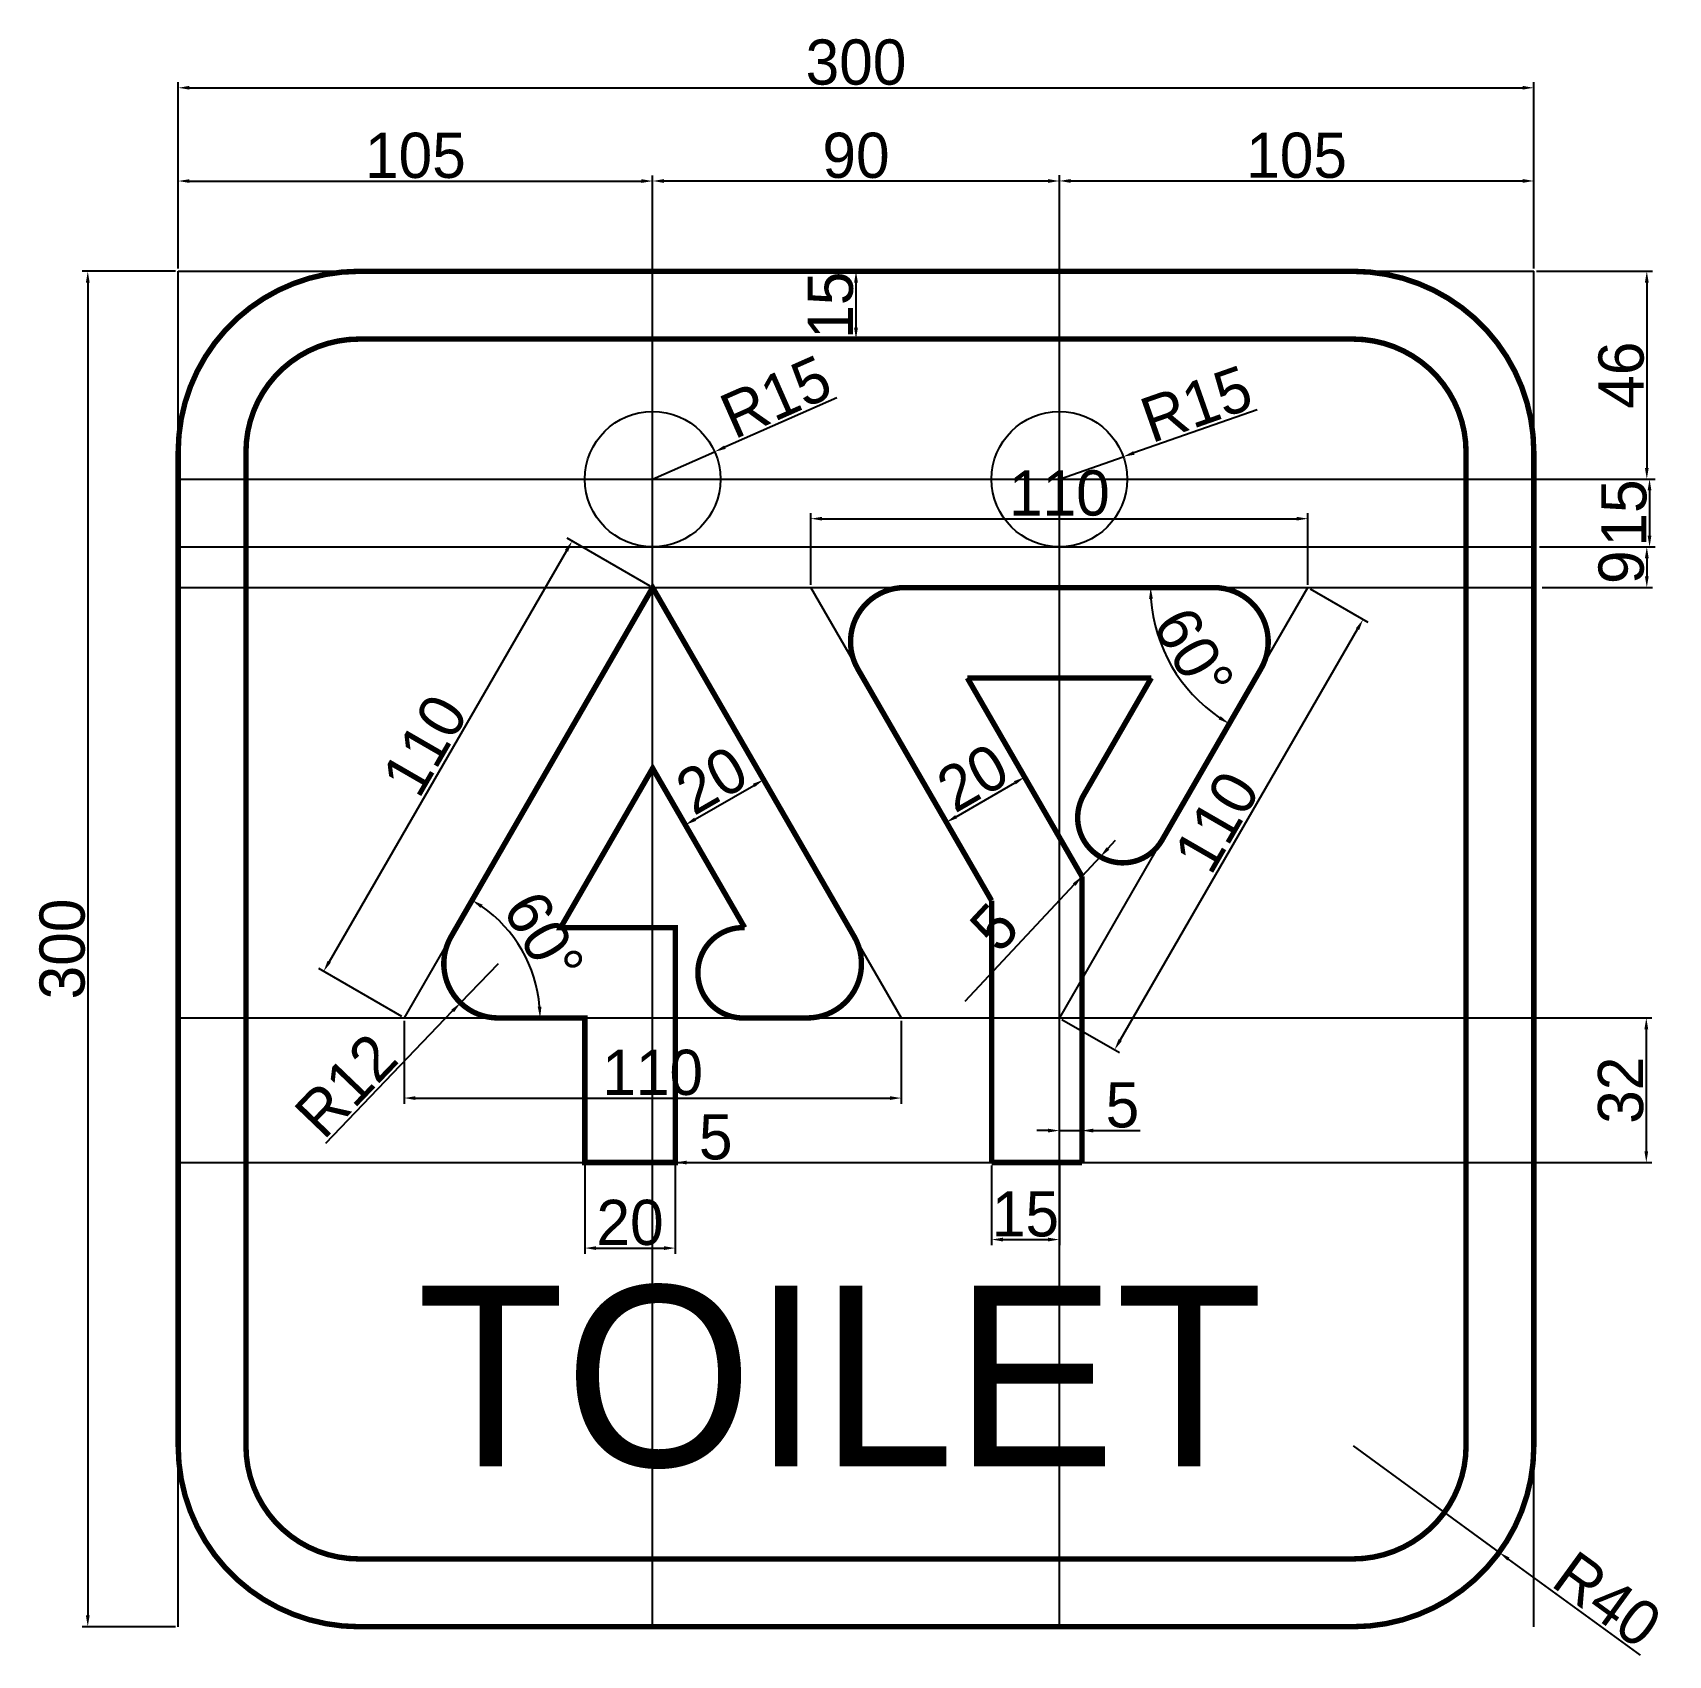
# Model space of a CAD drawing. Header units: millimetres. Extents: x -32 to 330, y -6 to 353.
import ezdxf

# ---------------------------------------------------------------- set-up
doc = ezdxf.new("R2010")
doc.units = ezdxf.units.MM
doc.dimstyles.new('ISO-25', dxfattribs={"dimtxt": 2.5, "dimasz": 2.5, "dimexe": 1.25, "dimexo": 0.625, "dimtad": 1, "dimtxsty": 'Standard', "dimcen": 2.5, "dimadec": 0, "dimazin": 0, "dimtfac": 1, "dimtmove": 0, "dimatfit": 3, "dimfxl": 1, "dimarcsym": 0})

# ---------------------------------------------------------------- blocks, each defined once
blk = doc.blocks.new('*D2')
at = {"color": 0, "lineweight": -2}
for p, q in [((260, 40), (292.33, 16.45)), ((323.57, -6.29), (294.36, 14.98))]:
    blk.add_line(p, q, dxfattribs=at)
at = {"color": 0}
blk.add_solid([(294.6, 15.32), (294.11, 14.64), (292.33, 16.45)], dxfattribs=at)
at = {"layer": 'Defpoints', "color": 0}
for p in [(260, 40), (292.33, 16.45)]:
    blk.add_point(p, dxfattribs=at)
at = {"color": 0, "insert": (316.27, 5.98), "char_height": 10, "attachment_point": 5, "rotation": 323.9369}
blk.add_mtext('R40', dxfattribs=at)
blk = doc.blocks.new('*D3')
at = {"color": 0, "lineweight": -2}
for p, q in [((-0.62, 300), (-21.25, 300)), ((-20, 297.5), (-20, 2.5)), ((-0.62, 0), (-21.25, 0))]:
    blk.add_line(p, q, dxfattribs=at)
at = {"color": 0}
for points in [[(-20.42, 297.5), (-19.58, 297.5), (-20, 300)], [(-20.42, 2.5), (-19.58, 2.5), (-20, 0)]]:
    blk.add_solid(points, dxfattribs=at)
at = {"layer": 'Defpoints', "color": 0}
for p in [(0, 300), (-20, 0), (0, 0)]:
    blk.add_point(p, dxfattribs=at)
at = {"color": 0, "insert": (-25.62, 150), "char_height": 10, "attachment_point": 5, "rotation": 90}
blk.add_mtext('300', dxfattribs=at)
blk = doc.blocks.new('*D4')
at = {"color": 0, "lineweight": -2}
for p, q in [((0, 300.62), (0, 321.23)), ((2.5, 319.98), (102.5, 319.98)), ((105, 300.62), (105, 321.23))]:
    blk.add_line(p, q, dxfattribs=at)
at = {"color": 0}
for points in [[(2.5, 320.39), (2.5, 319.56), (0, 319.98)], [(102.5, 320.39), (102.5, 319.56), (105, 319.98)]]:
    blk.add_solid(points, dxfattribs=at)
at = {"layer": 'Defpoints', "color": 0}
for p in [(105, 319.98), (0, 300), (105, 300)]:
    blk.add_point(p, dxfattribs=at)
at = {"color": 0, "insert": (52.5, 325.6), "char_height": 10, "attachment_point": 5}
blk.add_mtext('105', dxfattribs=at)
blk = doc.blocks.new('*D5')
at = {"color": 0, "lineweight": -2}
for p, q in [((105, 300.62), (105, 321.24)), ((107.5, 319.99), (192.5, 319.99)), ((195, 300.62), (195, 321.24))]:
    blk.add_line(p, q, dxfattribs=at)
at = {"color": 0}
for points in [[(107.5, 320.41), (107.5, 319.57), (105, 319.99)], [(192.5, 320.41), (192.5, 319.57), (195, 319.99)]]:
    blk.add_solid(points, dxfattribs=at)
at = {"layer": 'Defpoints', "color": 0}
for p in [(195, 319.99), (105, 300), (195, 300)]:
    blk.add_point(p, dxfattribs=at)
at = {"color": 0, "insert": (150, 325.61), "char_height": 10, "attachment_point": 5}
blk.add_mtext('90', dxfattribs=at)
blk = doc.blocks.new('*D7')
at = {"color": 0, "lineweight": -2}
for p, q in [((195, 300.62), (195, 321.25)), ((197.5, 320), (297.5, 320)), ((300, 300.62), (300, 321.25))]:
    blk.add_line(p, q, dxfattribs=at)
at = {"color": 0}
for points in [[(197.5, 320.42), (197.5, 319.58), (195, 320)], [(297.5, 320.42), (297.5, 319.58), (300, 320)]]:
    blk.add_solid(points, dxfattribs=at)
at = {"layer": 'Defpoints', "color": 0}
for p in [(300, 320), (195, 300), (300, 300)]:
    blk.add_point(p, dxfattribs=at)
at = {"color": 0, "insert": (247.5, 325.62), "char_height": 10, "attachment_point": 5}
blk.add_mtext('105', dxfattribs=at)
blk = doc.blocks.new('*D8')
at = {"color": 0, "lineweight": -2}
for p, q in [((0, 300.62), (0, 341.87)), ((2.5, 340.62), (297.5, 340.62)), ((300, 300.62), (300, 341.87))]:
    blk.add_line(p, q, dxfattribs=at)
at = {"color": 0}
for points in [[(2.5, 341.04), (2.5, 340.21), (0, 340.62)], [(297.5, 341.04), (297.5, 340.21), (300, 340.62)]]:
    blk.add_solid(points, dxfattribs=at)
at = {"layer": 'Defpoints', "color": 0}
for p in [(300, 340.62), (0, 300), (300, 300)]:
    blk.add_point(p, dxfattribs=at)
at = {"color": 0, "insert": (150, 346.25), "char_height": 10, "attachment_point": 5}
blk.add_mtext('300', dxfattribs=at)
blk = doc.blocks.new('*D9')
at = {"color": 0, "lineweight": -2}
for p, q in [((149.38, 300), (148.75, 300)), ((150, 297.5), (150, 287.5)), ((149.38, 285), (148.75, 285))]:
    blk.add_line(p, q, dxfattribs=at)
at = {"color": 0}
for points in [[(149.58, 297.5), (150.42, 297.5), (150, 300)], [(149.58, 287.5), (150.42, 287.5), (150, 285)]]:
    blk.add_solid(points, dxfattribs=at)
at = {"layer": 'Defpoints', "color": 0}
for p in [(150, 300), (150, 285), (150, 285)]:
    blk.add_point(p, dxfattribs=at)
at = {"color": 0, "insert": (144.38, 292.5), "char_height": 10, "attachment_point": 5, "rotation": 90}
blk.add_mtext('15', dxfattribs=at)
blk = doc.blocks.new('*D10')
at = {"color": 0, "lineweight": -2}
for p, q in [((300.62, 300), (326.25, 300)), ((325, 297.5), (325, 256.5)), ((300.62, 254), (326.25, 254))]:
    blk.add_line(p, q, dxfattribs=at)
at = {"color": 0}
for points in [[(324.58, 297.5), (325.42, 297.5), (325, 300)], [(324.58, 256.5), (325.42, 256.5), (325, 254)]]:
    blk.add_solid(points, dxfattribs=at)
at = {"layer": 'Defpoints', "color": 0}
for p in [(300, 300), (300, 254), (325, 254)]:
    blk.add_point(p, dxfattribs=at)
at = {"color": 0, "insert": (319.37, 277), "char_height": 10, "attachment_point": 5, "rotation": 90}
blk.add_mtext('46', dxfattribs=at)
blk = doc.blocks.new('*D11')
at = {"color": 0, "lineweight": -2}
for p, q in [((301.25, 254), (326.86, 254)), ((325.61, 251.5), (325.61, 241.5)), ((301.25, 239), (326.86, 239))]:
    blk.add_line(p, q, dxfattribs=at)
at = {"color": 0}
for points in [[(325.19, 251.5), (326.02, 251.5), (325.61, 254)], [(325.19, 241.5), (326.02, 241.5), (325.61, 239)]]:
    blk.add_solid(points, dxfattribs=at)
at = {"layer": 'Defpoints', "color": 0}
for p in [(300.62, 254), (300.62, 239), (325.61, 239)]:
    blk.add_point(p, dxfattribs=at)
at = {"color": 0, "insert": (319.98, 246.5), "char_height": 10, "attachment_point": 5, "rotation": 90}
blk.add_mtext('15', dxfattribs=at)
blk = doc.blocks.new('*D12')
at = {"color": 0, "lineweight": -2}
for p, q in [((301.88, 239), (326.25, 239)), ((325, 236.5), (325, 232.5)), ((301.88, 230), (326.25, 230))]:
    blk.add_line(p, q, dxfattribs=at)
at = {"color": 0}
for points in [[(324.58, 236.5), (325.42, 236.5), (325, 239)], [(324.58, 232.5), (325.42, 232.5), (325, 230)]]:
    blk.add_solid(points, dxfattribs=at)
at = {"layer": 'Defpoints', "color": 0}
for p in [(301.25, 239), (301.25, 230), (325, 230)]:
    blk.add_point(p, dxfattribs=at)
at = {"color": 0, "insert": (319.37, 234.5), "char_height": 10, "attachment_point": 5, "rotation": 90}
blk.add_mtext('9', dxfattribs=at)
blk = doc.blocks.new('*D13')
at = {"color": 0, "lineweight": -2}
for p, q in [((300.62, 134.74), (326.14, 134.74)), ((324.89, 132.24), (324.89, 105.24)), ((300.62, 102.74), (326.14, 102.74))]:
    blk.add_line(p, q, dxfattribs=at)
at = {"color": 0}
for points in [[(324.47, 132.24), (325.31, 132.24), (324.89, 134.74)], [(324.47, 105.24), (325.31, 105.24), (324.89, 102.74)]]:
    blk.add_solid(points, dxfattribs=at)
at = {"layer": 'Defpoints', "color": 0}
for p in [(300, 134.74), (300, 102.74), (324.89, 102.74)]:
    blk.add_point(p, dxfattribs=at)
at = {"color": 0, "insert": (319.26, 118.74), "char_height": 10, "attachment_point": 5, "rotation": 90}
blk.add_mtext('32', dxfattribs=at)
blk = doc.blocks.new('*D14')
at = {"color": 0, "lineweight": -2}
for p, q in [((104.46, 230.31), (86.1, 240.91)), ((85.93, 238.12), (33.43, 147.19)), ((49.46, 135.05), (31.1, 145.65))]:
    blk.add_line(p, q, dxfattribs=at)
at = {"color": 0}
for points in [[(85.57, 238.33), (86.29, 237.92), (87.18, 240.29)], [(33.07, 147.4), (33.79, 146.98), (32.18, 145.03)]]:
    blk.add_solid(points, dxfattribs=at)
at = {"layer": 'Defpoints', "color": 0}
for p in [(105, 230), (32.18, 145.03), (50, 134.74)]:
    blk.add_point(p, dxfattribs=at)
at = {"color": 0, "insert": (54.59, 195.1), "char_height": 10, "attachment_point": 5, "rotation": 60}
blk.add_mtext('110', dxfattribs=at)
blk = doc.blocks.new('*D15')
at = {"color": 0, "lineweight": -2}
for p, q in [((70.78, 146.74), (62.47, 138.08)), ((32.65, 107.04), (60.74, 136.28))]:
    blk.add_line(p, q, dxfattribs=at)
at = {"color": 0}
blk.add_solid([(60.44, 136.57), (61.04, 135.99), (62.47, 138.08)], dxfattribs=at)
at = {"layer": 'Defpoints', "color": 0}
for p in [(70.78, 146.74), (62.47, 138.08)]:
    blk.add_point(p, dxfattribs=at)
at = {"color": 0, "insert": (37.11, 119.8), "char_height": 10, "attachment_point": 5, "rotation": 46.1531}
blk.add_mtext('R12', dxfattribs=at)
blk = doc.blocks.new('*D16')
at = {"color": 0, "lineweight": -2}
blk.add_arc((50, 134.74), 30.09, 4.762, 55.238, dxfattribs=at)
at = {"color": 0}
for points in [[(66.93, 159.1), (67.38, 159.81), (65.04, 160.79)], [(80.4, 137.25), (79.57, 137.22), (80.09, 134.74)]]:
    blk.add_solid(points, dxfattribs=at)
at = {"layer": 'Defpoints', "color": 0}
for p in [(105, 230), (60.39, 152.74), (78.27, 145.03), (0, 134.74), (300, 134.74)]:
    blk.add_point(p, dxfattribs=at)
at = {"color": 0, "insert": (80.93, 152.59), "char_height": 10, "attachment_point": 5, "rotation": 300}
blk.add_mtext('60°', dxfattribs=at)
blk = doc.blocks.new('*D18')
at = {"color": 0, "lineweight": -2}
for p, q in [((50, 134.11), (50, 115.76)), ((160, 134.11), (160, 115.76)), ((52.5, 117.01), (157.5, 117.01))]:
    blk.add_line(p, q, dxfattribs=at)
at = {"color": 0}
for points in [[(52.5, 117.42), (52.5, 116.59), (50, 117.01)], [(157.5, 117.42), (157.5, 116.59), (160, 117.01)]]:
    blk.add_solid(points, dxfattribs=at)
at = {"layer": 'Defpoints', "color": 0}
for p in [(50, 134.74), (160, 134.74), (160, 117.01)]:
    blk.add_point(p, dxfattribs=at)
at = {"color": 0, "insert": (105, 122.63), "char_height": 10, "attachment_point": 5}
blk.add_mtext('110', dxfattribs=at)
blk = doc.blocks.new('*D19')
at = {"color": 0, "lineweight": -2}
for p, q in [((90, 102.11), (90, 82.55)), ((110, 102.11), (110, 82.55)), ((92.5, 83.8), (107.5, 83.8))]:
    blk.add_line(p, q, dxfattribs=at)
at = {"color": 0}
for points in [[(92.5, 84.21), (92.5, 83.38), (90, 83.8)], [(107.5, 84.21), (107.5, 83.38), (110, 83.8)]]:
    blk.add_solid(points, dxfattribs=at)
at = {"layer": 'Defpoints', "color": 0}
for p in [(90, 102.74), (110, 102.74), (110, 83.8)]:
    blk.add_point(p, dxfattribs=at)
at = {"color": 0, "insert": (100, 89.42), "char_height": 10, "attachment_point": 5}
blk.add_mtext('20', dxfattribs=at)
blk = doc.blocks.new('*D20')
at = {"color": 0, "lineweight": -2}
for p, q in [((102.5, 102.74), (100, 102.74)), ((105, 103.36), (105, 103.99)), ((105, 102.74), (110, 102.74)), ((110, 103.36), (110, 103.99)), ((112.5, 102.74), (122.92, 102.74))]:
    blk.add_line(p, q, dxfattribs=at)
at = {"color": 0}
for points in [[(102.5, 103.15), (102.5, 102.32), (105, 102.74)], [(112.5, 103.15), (112.5, 102.32), (110, 102.74)]]:
    blk.add_solid(points, dxfattribs=at)
at = {"layer": 'Defpoints', "color": 0}
for p in [(105, 102.74), (110, 102.74), (110, 102.74)]:
    blk.add_point(p, dxfattribs=at)
at = {"color": 0, "insert": (118.96, 108.36), "char_height": 10, "attachment_point": 5}
blk.add_mtext('5', dxfattribs=at)
blk = doc.blocks.new('*D21')
at = {"color": 0, "lineweight": -2}
for p, q in [((180, 102.11), (180, 84.44)), ((195, 102.11), (195, 84.44)), ((182.5, 85.69), (192.5, 85.69))]:
    blk.add_line(p, q, dxfattribs=at)
at = {"color": 0}
for points in [[(182.5, 86.1), (182.5, 85.27), (180, 85.69)], [(192.5, 86.1), (192.5, 85.27), (195, 85.69)]]:
    blk.add_solid(points, dxfattribs=at)
at = {"layer": 'Defpoints', "color": 0}
for p in [(180, 102.74), (195, 102.74), (195, 85.69)]:
    blk.add_point(p, dxfattribs=at)
at = {"color": 0, "insert": (187.5, 91.31), "char_height": 10, "attachment_point": 5}
blk.add_mtext('15', dxfattribs=at)
blk = doc.blocks.new('*D22')
at = {"color": 0, "lineweight": -2}
for p, q in [((192.5, 109.81), (190, 109.81)), ((195, 102.74), (195, 111.06)), ((195, 109.81), (200, 109.81)), ((200, 102.74), (200, 111.06)), ((202.5, 109.81), (212.92, 109.81))]:
    blk.add_line(p, q, dxfattribs=at)
at = {"color": 0}
for points in [[(192.5, 110.23), (192.5, 109.39), (195, 109.81)], [(202.5, 110.23), (202.5, 109.39), (200, 109.81)]]:
    blk.add_solid(points, dxfattribs=at)
at = {"layer": 'Defpoints', "color": 0}
for p in [(200, 109.81), (195, 102.11), (200, 102.11)]:
    blk.add_point(p, dxfattribs=at)
at = {"color": 0, "insert": (208.96, 115.44), "char_height": 10, "attachment_point": 5}
blk.add_mtext('5', dxfattribs=at)
blk = doc.blocks.new('*D23')
at = {"color": 0, "lineweight": -2}
for p, q in [((250.54, 229.69), (263.3, 222.32)), ((208.47, 129.85), (260.97, 220.78)), ((195.54, 134.42), (208.3, 127.06))]:
    blk.add_line(p, q, dxfattribs=at)
at = {"color": 0}
for points in [[(260.61, 220.99), (261.33, 220.57), (262.22, 222.95)], [(208.11, 130.06), (208.83, 129.64), (207.22, 127.68)]]:
    blk.add_solid(points, dxfattribs=at)
at = {"layer": 'Defpoints', "color": 0}
for p in [(250, 230), (262.22, 222.95), (195, 134.74)]:
    blk.add_point(p, dxfattribs=at)
at = {"color": 0, "insert": (229.84, 178.13), "char_height": 10, "attachment_point": 5, "rotation": 60}
blk.add_mtext('110', dxfattribs=at)
blk = doc.blocks.new('*D24')
at = {"color": 0, "lineweight": -2}
for p, q in [((197.01, 171.26), (186.7, 189.12)), ((172.17, 179.29), (185.16, 186.79)), ((179.69, 161.26), (169.38, 179.12))]:
    blk.add_line(p, q, dxfattribs=at)
at = {"color": 0}
for points in [[(184.95, 187.15), (185.36, 186.43), (187.32, 188.04)], [(171.96, 179.65), (172.37, 178.93), (170, 178.04)]]:
    blk.add_solid(points, dxfattribs=at)
at = {"layer": 'Defpoints', "color": 0}
for p in [(187.32, 188.04), (197.32, 170.72), (180, 160.72)]:
    blk.add_point(p, dxfattribs=at)
at = {"color": 0, "insert": (175.85, 187.91), "char_height": 10, "attachment_point": 5, "rotation": 30}
blk.add_mtext('20', dxfattribs=at)
blk = doc.blocks.new('*D25')
at = {"color": 0, "lineweight": -2}
blk.add_arc((250, 230), 34.81, 184.1157, 235.8843, dxfattribs=at)
at = {"color": 0}
for points in [[(214.86, 227.49), (215.7, 227.52), (215.19, 230)], [(230.7, 201.53), (230.25, 200.83), (232.59, 199.85)]]:
    blk.add_solid(points, dxfattribs=at)
at = {"layer": 'Defpoints', "color": 0}
for p in [(0, 230), (300, 230), (217.29, 218.09), (239.61, 212), (217.71, 174.07)]:
    blk.add_point(p, dxfattribs=at)
at = {"color": 0, "insert": (224.72, 215.41), "char_height": 10, "attachment_point": 5, "rotation": 300}
blk.add_mtext('60°', dxfattribs=at)
blk = doc.blocks.new('*D26')
at = {"color": 0, "lineweight": -2}
for p, q in [((140, 230.62), (140, 246.5)), ((250, 230.62), (250, 246.5)), ((142.5, 245.25), (247.5, 245.25))]:
    blk.add_line(p, q, dxfattribs=at)
at = {"color": 0}
for points in [[(142.5, 245.66), (142.5, 244.83), (140, 245.25)], [(247.5, 245.66), (247.5, 244.83), (250, 245.25)]]:
    blk.add_solid(points, dxfattribs=at)
at = {"layer": 'Defpoints', "color": 0}
for p in [(250, 245.25), (140, 230), (250, 230)]:
    blk.add_point(p, dxfattribs=at)
at = {"color": 0, "insert": (195, 250.87), "char_height": 10, "attachment_point": 5}
blk.add_mtext('110', dxfattribs=at)
blk = doc.blocks.new('*D27')
at = {"color": 0, "lineweight": -2}
for p, q in [((145.78, 272.01), (121.01, 261.07)), ((105, 254), (118.72, 260.06))]:
    blk.add_line(p, q, dxfattribs=at)
at = {"color": 0}
blk.add_solid([(120.84, 261.45), (121.18, 260.69), (118.72, 260.06)], dxfattribs=at)
at = {"layer": 'Defpoints', "color": 0}
for p in [(118.72, 260.06), (105, 254)]:
    blk.add_point(p, dxfattribs=at)
at = {"color": 0, "insert": (132.27, 272.19), "char_height": 10, "attachment_point": 5, "rotation": 23.8234}
blk.add_mtext('R15', dxfattribs=at)
blk = doc.blocks.new('*D28')
at = {"color": 0, "lineweight": -2}
for p, q in [((238.78, 269.36), (211.51, 259.79)), ((195, 254), (209.15, 258.97))]:
    blk.add_line(p, q, dxfattribs=at)
at = {"color": 0}
blk.add_solid([(211.38, 260.19), (211.65, 259.4), (209.15, 258.97)], dxfattribs=at)
at = {"layer": 'Defpoints', "color": 0}
for p in [(209.15, 258.97), (195, 254)]:
    blk.add_point(p, dxfattribs=at)
at = {"color": 0, "insert": (225.32, 270.6), "char_height": 10, "attachment_point": 5, "rotation": 19.3344}
blk.add_mtext('R15', dxfattribs=at)
blk = doc.blocks.new('*D30')
at = {"color": 0, "lineweight": -2}
for p, q in [((132.19, 182.91), (128.93, 188.55)), ((114.4, 178.72), (127.39, 186.22)), ((114.87, 172.91), (111.61, 178.55))]:
    blk.add_line(p, q, dxfattribs=at)
at = {"color": 0}
for points in [[(127.18, 186.58), (127.6, 185.86), (129.56, 187.47)], [(114.19, 179.08), (114.61, 178.36), (112.24, 177.47)]]:
    blk.add_solid(points, dxfattribs=at)
at = {"layer": 'Defpoints', "color": 0}
for p in [(129.56, 187.47), (132.5, 182.37), (115.18, 172.37)]:
    blk.add_point(p, dxfattribs=at)
at = {"color": 0, "insert": (118.08, 187.34), "char_height": 10, "attachment_point": 5, "rotation": 30}
blk.add_mtext('20', dxfattribs=at)

msp = doc.modelspace()

# ---------------------------------------------------------------- linework, layer by layer
for p, q in [((0, 0), (0, 300)), ((0, 300), (300, 300)), ((105, 0), (105, 300)), ((195, 0), (195, 300)), ((300, 0), (300, 300)), ((0, 254), (300, 254)), ((0, 239), (300, 239)), ((0, 230), (300, 230)), ((105, 230), (50, 134.737)), ((105, 230), (60.392, 152.737)), ((105, 230), (160, 134.737)), ((150.392, 212), (140, 230)), ((160.785, 230), (229.215, 230)), ((239.608, 212), (250, 230)), ((180, 160.718), (150.392, 212)), ((217.707, 174.067), (239.608, 212)), ((195, 174.737), (200, 166.077)), ((217.707, 174.067), (195, 134.737)), ((205.754, 172.234), (207.461, 174.06)), ((204.047, 170.407), (200, 166.077)), ((203.59, 170.834), (203.134, 171.261)), ((199.543, 166.504), (199.087, 166.93)), ((198.293, 164.25), (174.11, 138.376)), ((61.547, 154.737), (61.84, 154.737)), ((124.653, 154.737), (125.359, 154.737)), ((0, 134.737), (300, 134.737)), ((90, 117.737), (90, 134.737)), ((110, 117.737), (110, 134.737)), ((180, 134.737), (200, 134.737)), ((90, 117.737), (90, 117.737)), ((0, 102.737), (300, 102.737)), ((90, 102.737), (110, 102.737)), ((180, 102.737), (200, 102.737))]:
    msp.add_line(p, q)
at = {"color": 1, "const_width": 1.2}
for points in [[(0, 40, 0.4142136), (40, 0), (260, 0, 0.4142136), (300, 40), (300, 260, 0.4142136), (260, 300), (40, 300, 0.4142136), (0, 260)], [(15, 40, 0.4142136), (40, 15), (260, 15, 0.4142136), (285, 40), (285, 260, 0.4142136), (260, 285), (40, 285, 0.4142136), (15, 260)]]:
    msp.add_lwpolyline(points, format="xyb", close=True, dxfattribs=at)
at = {"color": 1}
for points in [[(149.608, 152.737, 1.2, 1.2, 0), (105, 230, 1.2, 1.2, 0), (60.392, 152.737, 0, 0, 0)], [(110, 134.737, 1.2, 1.2, 0), (110, 154.737, 1.2, 1.2, 0), (84.641, 154.737, 1.2, 1.2, 0), (105, 190, 1.2, 1.2, 0), (125.359, 154.737, 1.2, 1.2, 1.0358984), (125.359, 134.737, 0, 0, 0)], [(70.785, 134.737, 1.2, 1.2, 0), (90, 134.737, 1.2, 1.2, 0), (90, 102.737, 1.2, 1.2, 0), (110, 102.737, 1.2, 1.2, 0), (110, 134.737, 0, 0, 0)]]:
    msp.add_lwpolyline(points, format="xyseb", dxfattribs=at)
at = {"color": 1, "const_width": 1.2}
for points in [[(105, 230), (149.608, 152.737, -0.5773503), (139.215, 134.737), (124.653, 134.737)], [(160.785, 230, 0.5773503), (150.392, 212)], [(239.608, 212, 0.5773503), (229.215, 230)], [(200.387, 184.067, 1), (217.707, 174.067)], [(60.392, 152.737, 0.5773503), (70.785, 134.737)]]:
    msp.add_lwpolyline(points, format="xyb", dxfattribs=at)
for points in [[(160.785, 230), (229.215, 230)], [(180, 160.718), (150.392, 212)], [(200, 166.077), (174.641, 210)], [(174.641, 210), (215.359, 210)], [(200, 183.397), (215.359, 210)], [(217.707, 174.067), (239.608, 212)], [(200, 166.077), (200, 102.737)], [(180, 160.718), (180, 102.737)], [(180, 102.737), (200, 102.737)]]:
    msp.add_lwpolyline(points, dxfattribs=at)
for points in [[(90, 134.737), (70.785, 134.737)], [(73.241, 134.991), (73.094, 134.737)]]:
    msp.add_lwpolyline(points)
at = {"color": 1}
for centre in [(105, 254), (195, 254)]:
    msp.add_circle(centre, 15, dxfattribs=at)
for points in [[(205.45, 172.518), (206.058, 171.949), (204.047, 170.407)], [(197.989, 164.535), (198.597, 163.966), (200, 166.077)]]:
    msp.add_solid(points)

# ---------------------------------------------------------------- texts
msp.add_text('TOILET', height=40, dxfattribs=at).set_placement((52.849, 35.46))
at = {"insert": (180.629, 154.81), "char_height": 10, "attachment_point": 5, "rotation": 46.93569}
msp.add_mtext('5', dxfattribs=at)

# ---------------------------------------------------------------- dimensions: what is measured, and where the dimension line sits
for base, p1, p2, picture, middle in [((300, 340.625), (0, 300), (300, 300), '*D8', (150, 346.25)), ((105, 319.976), (0, 300), (105, 300), '*D4', (52.5, 325.601)), ((195, 319.989), (105, 300), (195, 300), '*D5', (150, 325.614)), ((300, 320), (195, 300), (300, 300), '*D7', (247.5, 325.625)), ((250, 245.248), (140, 230), (250, 230), '*D26', (195, 250.873)), ((160, 117.007), (50, 134.737), (160, 134.737), '*D18', (105, 122.632)), ((200, 109.811), (195, 102.112), (200, 102.112), '*D22', (208.958, 115.436)), ((110, 102.737), (105, 102.737), (110, 102.737), '*D20', (118.958, 108.362)), ((110, 83.796), (90, 102.737), (110, 102.737), '*D19', (100, 89.421)), ((195, 85.685), (180, 102.737), (195, 102.737), '*D21', (187.5, 91.31))]:
    dim = msp.add_linear_dim(base=base, p1=p1, p2=p2, dimstyle='ISO-25', override={"dimtxt": 10})
    dim.commit()
    dim.dimension.update_dxf_attribs({"geometry": picture, "text_midpoint": middle})
for base, p1, p2, picture, middle in [((-20, 0), (0, 300), (0, 0), '*D3', (-25.625, 150)), ((150, 285), (150, 300), (150, 285), '*D9', (144.375, 292.5)), ((325, 254), (300, 300), (300, 254), '*D10', (319.375, 277)), ((325.607, 239), (300.625, 254), (300.625, 239), '*D11', (319.982, 246.5)), ((325, 230), (301.25, 239), (301.25, 230), '*D12', (319.375, 234.5)), ((324.888, 102.737), (300, 134.737), (300, 102.737), '*D13', (319.263, 118.737))]:
    dim = msp.add_linear_dim(base=base, p1=p1, p2=p2, angle=90, dimstyle='ISO-25', override={"dimtxt": 10})
    dim.commit()
    dim.dimension.update_dxf_attribs({"geometry": picture, "text_midpoint": middle})
dim = msp.add_radius_dim(center=(105, 254), mpoint=(118.722, 260.059), dimstyle='ISO-25', override={"dimtxt": 10})
dim.commit()
dim.dimension.update_dxf_attribs({"geometry": '*D27', "text_midpoint": (132.268, 272.189)})
for center, mpoint, picture, middle in [((195, 254), (209.154, 258.966), '*D28', (227.18, 265.291)), ((70.785, 146.737), (62.472, 138.083), '*D15', (41.165, 115.9)), ((260, 40), (292.335, 16.453), '*D2', (312.957, 1.435))]:
    dim = msp.add_radius_dim(center=center, mpoint=mpoint, dimstyle='ISO-25', override={"dimtxt": 10})
    dim.commit()
    dim.dimension.update_dxf_attribs({"geometry": picture, "text_midpoint": middle, "dimtype": 164})
dim = msp.add_linear_dim(base=(32.178, 145.027), p1=(105, 230), p2=(50, 134.737), angle=240, dimstyle='ISO-25', override={"dimtxt": 10})
dim.commit()
dim.dimension.update_dxf_attribs({"geometry": '*D14', "text_midpoint": (59.464, 192.289), "dimtype": 161})
for base, line1, line2, picture, middle in [((78.274, 145.028), ((105, 230), (60.392, 152.737)), ((0, 134.737), (300, 134.737)), '*D16', (80.928, 152.594)), ((217.289, 218.094), ((217.707, 174.067), (239.608, 212)), ((0, 230), (300, 230)), '*D25', (224.724, 215.407))]:
    dim = msp.add_angular_dim_2l(base=base, line1=line1, line2=line2, dimstyle='ISO-25', override={"dimtxt": 10})
    dim.commit()
    dim.dimension.update_dxf_attribs({"geometry": picture, "text_midpoint": middle})
for p1, p2, distance, picture, middle in [((195, 134.737), (250, 230), -14.106, '*D23', (229.845, 178.128)), ((115.179, 172.369), (132.5, 182.369), 5.887, '*D30', (118.084, 187.338)), ((180, 160.718), (197.321, 170.718), 20, '*D24', (175.848, 187.91))]:
    dim = msp.add_aligned_dim(p1=p1, p2=p2, distance=distance, dimstyle='ISO-25', override={"dimtxt": 10})
    dim.commit()
    dim.dimension.update_dxf_attribs({"geometry": picture, "text_midpoint": middle})

doc.saveas('drawing.dxf')
